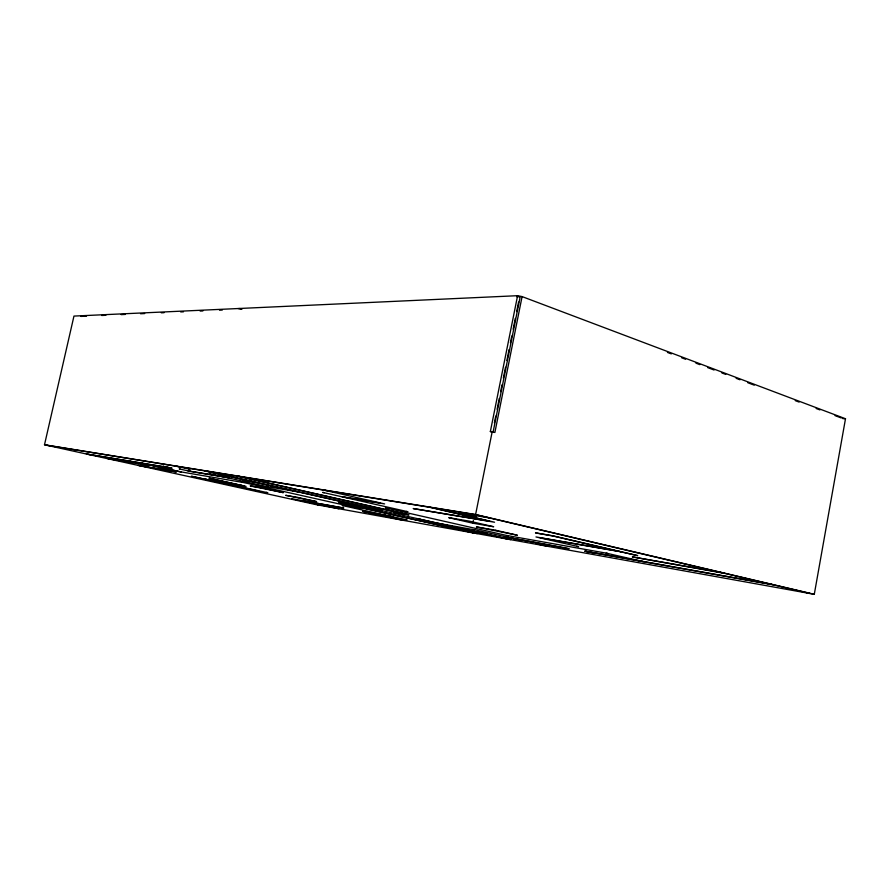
<?xml version="1.0" encoding="UTF-8"?>
<svg xmlns="http://www.w3.org/2000/svg" width="890" height="890" viewBox="0 0 890 890"><rect width="100%" height="100%" fill="white"/><g stroke="black" fill="none" stroke-linecap="round" stroke-linejoin="round"><path stroke-width="1.33" d="M317.63 504.919L814.283 594.309L845.5 418.745L522.085 296.593L517.591 295.691L73.959 316.084L44.5 444.766L318.13 505.075M492.148 432.062L490.357 431.55L517.591 295.691M472.812 523.187L493.683 526.747L469.453 521.162L448.771 517.657L472.812 523.187L473.347 520.517M44.5 444.766L475.605 514.509L492.192 431.695L494.885 432.473L522.085 296.593M494.373 422.872L495.741 416.086M497.098 409.3L499.268 398.442M500.625 391.656L501.993 384.869M503.351 378.083L505.52 367.225M506.888 360.439L509.058 349.581M510.415 342.795L511.772 336.008M513.141 329.222L515.31 318.364M516.667 311.578L518.57 302.077M493.049 432.318L520.216 296.67M80.934 316.417L86.486 316.173M101.727 315.483L105.888 315.294M121.129 314.615L125.279 314.426M140.531 313.747L144.681 313.558M161.312 312.813L164.083 312.679M180.715 311.934L183.485 311.811M200.117 311.066L202.887 310.944M219.518 310.187L222.289 310.065M516.879 296.826L519.649 296.704M842.73 418.6L845.5 418.745M490.357 431.55L492.192 431.695M47.337 445.345L475.972 514.765L810.056 593.452M188.791 469.052L190.004 469.253L175.998 466.182M488.71 517.769L458.606 512.863L476.473 517.057L462.8 514.809M210.663 473.88L209.439 473.68L268.068 486.83M324.327 492.682L322.714 492.415L407.965 511.75L406.285 511.461M164.005 466.449L162.926 466.271L172.104 468.251L141.944 463.256L180.347 471.778L242.358 482.347M180.292 469.108L179.168 468.919L190.638 471.422M86.386 453.956L168.922 467.606M88.321 454.378L140.943 463.089L181.304 472.045M187.868 470.866L222.3 476.573M223.045 476.662L229.086 477.785L225.226 477.151M253.405 481.724L242.692 479.91L254.095 481.935M189.503 471.233L223.98 476.94M341.927 496.687L380.442 503.084M344.263 497.221L384.602 503.918L324.272 490.201M107.646 458.639L148.975 465.548L128.872 461.098M266.466 486.474L299.084 492.07M138.128 465.359L176.442 471.945L139.975 465.77M387.005 508.179L385.392 507.912L508.513 535.891M204.411 479.087L243.971 485.918M205.779 479.387L246.063 486.374L208.939 478.186L243.137 485.773M619.451 551.411L535.969 536.948L578.611 546.66L576.609 546.315M540.03 537.771L621.576 551.9M382.055 510.66L297.46 491.703M343.418 505.709L342.172 505.487L407.03 519.905L405.74 519.671M359.349 508.502L360.65 508.735L241.49 482.08M419.98 519.204L418.178 518.881L508.78 539.284M721.189 572.526L632.312 556.884L724.671 573.349M438.648 523.409L474.737 529.873M507.022 535.524L607.714 553.413M391.066 516.4L362.597 511.327L403.237 520.316M302.466 500.703L343.863 508.068L291.786 498.734L338.901 508.746M365.011 511.85L393.224 516.879M474.092 531.397L487.553 533.866L475.839 531.786M508.791 537.571L505.086 536.915L510.549 537.972M510.393 537.86L569.144 548.752L512.151 538.261M641.901 561.29L584.663 551.099L594.754 553.313L592.907 552.979M642.369 561.379L771.73 584.43M586.043 551.411L773.566 584.864M520.372 540.197L521.985 540.486L474.492 529.739M537.849 544.068L536.225 543.779L547.372 546.226M266.155 492.37L267.846 492.737L191.417 476.261L258.868 491.158M206.024 471.044L510.66 539.629M205.023 470.888L251.859 481.434M252.382 481.546L296.971 491.591M477.207 533.611L338.767 502.628L475.783 533.355M239.054 476.395L409.033 514.865L395.716 512.562L393.736 512.117L405.495 514.153L237.652 476.172M606.168 553.135L643.292 561.612M432.484 507.723L494.551 522.23L413.194 508.557L489.845 521.273L430.326 507.378M617.693 551.11L553.135 536.025L535.48 532.876L553.079 535.869L637.707 555.638L619.818 551.6M475.605 514.509L814.283 594.309M239.666 308.463L241.946 309.186L238.019 308.541M667.422 352.418L671.316 353.886M681.684 357.791L685.578 359.26M695.947 363.165L699.829 364.633M707.606 367.57L714.091 370.018M721.868 372.943L725.762 374.412M736.13 378.317L740.013 379.785M747.789 382.722L754.275 385.159M795.237 400.611L799.131 402.08M816.152 408.499L819.924 409.912M835.02 415.608L841.306 417.977M262.739 488.054L250.19 485.907L283.332 492.648L262.739 488.054M495.719 530.262L476.45 526.913L517.368 535.213L495.719 530.262M297.839 497.454L285.679 495.318L316.606 501.626L297.839 497.454"/></g></svg>
